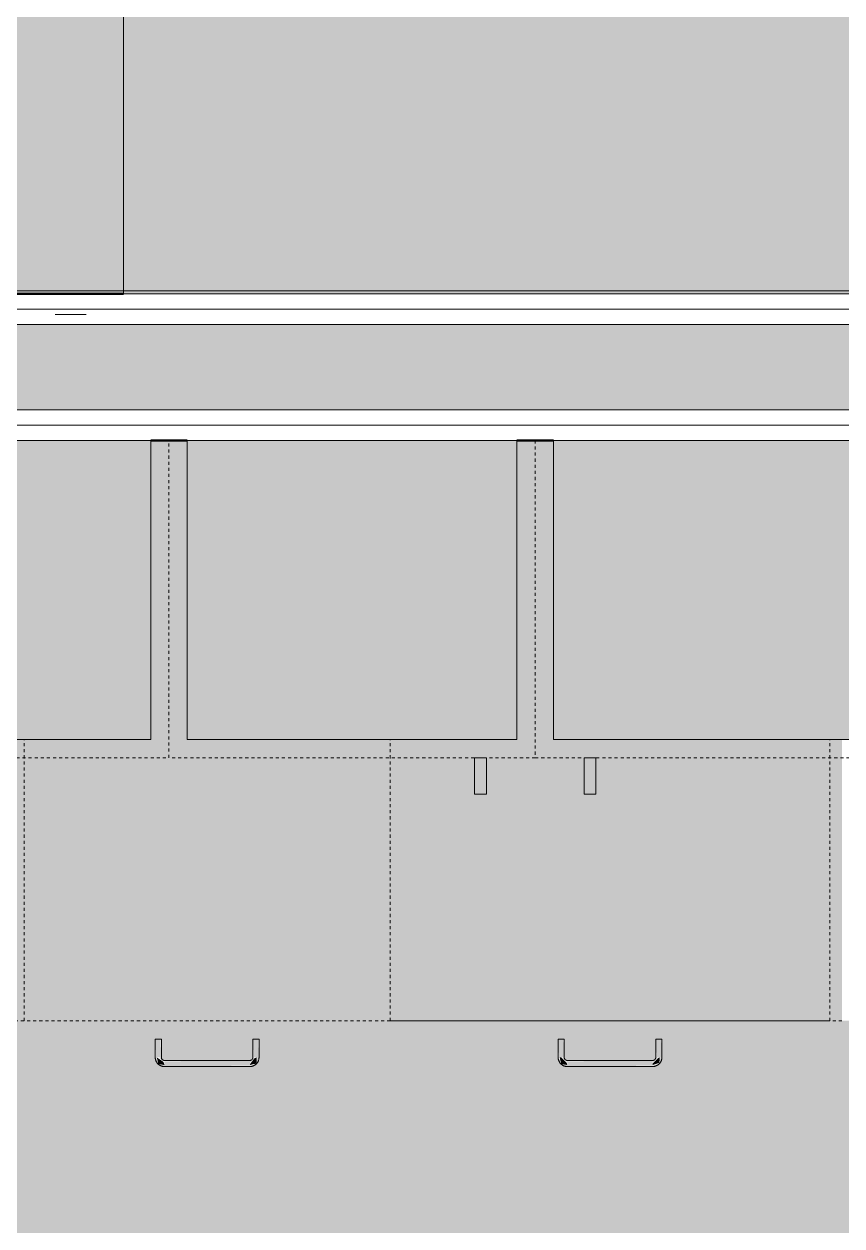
# Model space of a CAD drawing. Header units: inches. Extents: x -4218 to -1814, y 9706 to 12426.
# Drawn here: x -3787.49 to -3753.99, y 10515.01 to 10564.24 of the extents above; entities that cross this region are included whole.
import ezdxf

# ---------------------------------------------------------------- set-up
doc = ezdxf.new("R2010")
doc.units = ezdxf.units.IN
doc.header["$MEASUREMENT"] = 0
doc.linetypes.add('Dash', pattern=[0.25, 0.125, -0.125])
for name, color, linetype, lineweight in [('0-1', 7, 'Continuous', 5), ('0-2', 10, 'Continuous', 13), ('A-AREA-PATT-3', 7, 'Continuous', 9), ('A-WALL', 113, 'Continuous', 13), ('A-WALL-PATT-4', 111, 'Continuous', 9), ('I-FURN-1', 7, 'Continuous', 9), ('I-FURN-3', 55, 'Continuous', 9), ('I-WALL-3', 2, 'Continuous', 50), ('Q-CASE', 31, 'Continuous', 9), ('Q-CASE-1', 9, 'Continuous', 9), ('Q-CASE-3', 7, 'Continuous', 9), ('Q-CASE-4', 7, 'Dash', 9), ('Q-CASE-HDLN-1', 7, 'Dash', 9), ('Q-CASE-HDLN-2', 31, 'Continuous', 9)]:
    doc.layers.add(name, color=color, linetype=linetype, lineweight=lineweight)
pattern_1 = [(0, (0, 0), (30.72, 7.68), [1.267, -21.773, 1.267, -21.773, -122.88]), (0, (0, 0), (30.72, 7.68), [-46.08, 1.267, -44.813, 1.267, -21.773, -53.76]), (0, (0, 0), (30.72, 7.68), [-115.2, 1.267, -14.093, 1.267, -37.133]), (120, (11.52, 3.84), (-22.011075, 22.7643004), [1.267, -21.773, 1.267, -21.773, -122.88]), (120, (11.52, 3.84), (-22.011075, 22.7643004), [-46.08, 1.267, -44.813, 1.267, -21.773, -53.76]), (120, (11.52, 3.84), (-22.011075, 22.7643004), [-115.2, 1.267, -14.093, 1.267, -37.133]), (240, (15.36, 19.2), (-8.708925, -30.4443004), [1.267, -21.773, 1.267, -21.773, -122.88]), (240, (15.36, 19.2), (-8.708925, -30.4443004), [-46.08, 1.267, -44.813, 1.267, -21.773, -53.76]), (240, (15.36, 19.2), (-8.708925, -30.4443004), [-115.2, 1.267, -14.093, 1.267, -37.133])]

# ---------------------------------------------------------------- blocks, each defined once
blk = doc.blocks.new('Entertainment_Center_14771 - Entertainment_Center_14771-1372851-FLOOR PLAN - 3RD FLOOR')
at = {"layer": 'I-FURN-3'}
for points in [[(-19, -6), (-19, 6), (-18, 6), (-18, 10), (-36, 10), (-36, -6), (-20.578, -6)], [(-3.695, -6), (19, -6), (19, 6), (-19, 6), (-19, -6), (-12.137, -6)], [(-19, -6.125), (-19, -6), (-36, -6), (-36, -6.125), (-20.578, -6.125)], [(13.189, -6.125), (19, -6.125), (19, -6), (-19, -6), (-19, -6.125), (9, -6.125)]]:
    blk.add_hatch(color=256, dxfattribs=at).paths.add_polyline_path(points, flags=0)
at = {"layer": 'I-FURN-1'}
for p, q in [((-19, 6), (-19, -6)), ((-36, -6), (-19, -6)), ((-36, -6), (-19, -6)), ((-19, -6), (19, -6)), ((-19, -6.125), (-19, -6)), ((-19, -6), (19, -6)), ((19, -6.125), (-19, -6.125))]:
    blk.add_line(p, q, dxfattribs=at)
blk = doc.blocks.new('OD_CW_Countertop - OD_CW_Countertop-2394246-FLOOR PLAN - 3RD FLOOR')
at = {"layer": 'Q-CASE-HDLN-1'}
blk.add_line((49.238, 0), (110.408, 0), dxfattribs=at)
blk = doc.blocks.new('Drawer_Base_Cabinet_3_drawer_12205 - 18_-V105-FLOOR PLAN - 3RD FLOOR')
at = {"layer": 'Q-CASE'}
for points in [[(-1.012, 25.812), (-1.286, 25.72), (-1.295, 25.5), (-1.23, 25.528), (-1.012, 25.75), (-1.012, 25.782)], [(2.138, 25.875), (-1.012, 25.838), (-1.012, 25.625), (2.488, 25.662), (2.488, 25.875), (2.431, 25.875)], [(2.488, 25.812), (2.516, 25.717), (2.738, 25.5), (2.8, 25.5), (2.738, 25.768), (2.648, 25.784)], [(-1.325, 25.5), (-1.383, 25.5), (-1.351, 24.75), (-1.142, 24.75), (-1.174, 25.5), (-1.295, 25.5)], [(2.8, 25.5), (2.617, 25.5), (2.649, 24.75), (2.858, 24.75), (2.826, 25.5)]]:
    blk.add_hatch(color=256, dxfattribs=at).paths.add_polyline_path(points, flags=0)
at = {"layer": 'Q-CASE-HDLN-1'}
for p, q in [((9.738, 24), (-8.262, 24)), ((-8.262, 24), (-8.262, 12.475)), ((9.738, 24), (9.738, 12.475))]:
    blk.add_line(p, q, dxfattribs=at)
at = {"layer": 'Q-CASE-HDLN-2'}
for p, q in [((2.488, 25.875), (-1.012, 25.875)), ((-1.012, 25.625), (2.488, 25.625)), ((-1.387, 25.5), (-1.387, 24.75)), ((-1.387, 25.5), (-1.387, 24.75)), ((-1.387, 25.5), (-1.387, 24.75)), ((-1.137, 24.75), (-1.137, 25.5)), ((-1.137, 24.75), (-1.137, 25.5)), ((-1.137, 24.75), (-1.137, 25.5)), ((2.613, 25.5), (2.613, 24.75)), ((2.613, 25.5), (2.613, 24.75)), ((2.613, 25.5), (2.613, 24.75)), ((2.863, 24.75), (2.863, 25.5)), ((2.863, 24.75), (2.863, 25.5)), ((2.863, 24.75), (2.863, 25.5)), ((-1.387, 24.75), (-1.383, 24.75)), ((-1.383, 24.75), (-1.387, 24.75)), ((-1.387, 24.75), (-1.383, 24.75)), ((-1.383, 24.75), (-1.387, 24.75)), ((-1.387, 24.75), (-1.383, 24.75)), ((-1.137, 24.75), (-1.387, 24.75)), ((-1.142, 24.75), (-1.137, 24.75)), ((-1.137, 24.75), (-1.142, 24.75)), ((-1.142, 24.75), (-1.137, 24.75)), ((-1.137, 24.75), (-1.142, 24.75)), ((-1.142, 24.75), (-1.137, 24.75)), ((2.617, 24.75), (2.613, 24.75)), ((2.613, 24.75), (2.617, 24.75)), ((2.617, 24.75), (2.613, 24.75)), ((2.613, 24.75), (2.617, 24.75)), ((2.863, 24.75), (2.613, 24.75)), ((2.613, 24.75), (2.617, 24.75)), ((2.863, 24.75), (2.858, 24.75)), ((2.858, 24.75), (2.863, 24.75)), ((2.863, 24.75), (2.858, 24.75)), ((2.858, 24.75), (2.863, 24.75)), ((2.858, 24.75), (2.863, 24.75))]:
    blk.add_line(p, q, dxfattribs=at)
at = {"layer": 'Q-CASE-HDLN-2', "flags": 128}
for points in [[(-1.012, 25.875), (-1.027, 25.875), (-1.042, 25.874), (-1.057, 25.872), (-1.072, 25.87), (-1.087, 25.868), (-1.101, 25.864), (-1.116, 25.86), (-1.13, 25.856), (-1.144, 25.851), (-1.158, 25.845), (-1.172, 25.839), (-1.185, 25.833), (-1.199, 25.825), (-1.211, 25.818), (-1.224, 25.81), (-1.236, 25.801), (-1.248, 25.792), (-1.26, 25.782), (-1.271, 25.772), (-1.281, 25.761), (-1.292, 25.75), (-1.301, 25.739), (-1.311, 25.727), (-1.319, 25.715), (-1.328, 25.703), (-1.336, 25.69), (-1.343, 25.677), (-1.35, 25.663), (-1.356, 25.65), (-1.362, 25.636), (-1.367, 25.622), (-1.372, 25.608), (-1.376, 25.593), (-1.379, 25.578), (-1.382, 25.564), (-1.384, 25.549), (-1.386, 25.534), (-1.387, 25.519), (-1.387, 25.504), (-1.387, 25.5)], [(-1.292, 25.75), (-1.301, 25.739), (-1.311, 25.727), (-1.319, 25.715), (-1.328, 25.703), (-1.336, 25.69), (-1.343, 25.677), (-1.35, 25.663), (-1.356, 25.65), (-1.362, 25.636), (-1.367, 25.622), (-1.372, 25.608), (-1.376, 25.593), (-1.379, 25.578), (-1.382, 25.564), (-1.384, 25.549), (-1.386, 25.534), (-1.387, 25.519), (-1.387, 25.504), (-1.387, 25.5)], [(-1.292, 25.75), (-1.301, 25.739), (-1.311, 25.727), (-1.319, 25.715), (-1.328, 25.703), (-1.336, 25.69), (-1.343, 25.677), (-1.35, 25.663), (-1.356, 25.65), (-1.362, 25.636), (-1.367, 25.622), (-1.372, 25.608), (-1.376, 25.593), (-1.379, 25.578), (-1.382, 25.564), (-1.384, 25.549), (-1.386, 25.534), (-1.387, 25.519), (-1.387, 25.504), (-1.387, 25.5)], [(-1.012, 25.875), (-1.027, 25.875), (-1.042, 25.874), (-1.057, 25.872), (-1.072, 25.87), (-1.087, 25.868), (-1.101, 25.864), (-1.116, 25.86), (-1.13, 25.856), (-1.144, 25.851), (-1.158, 25.845), (-1.172, 25.839), (-1.185, 25.833), (-1.199, 25.825), (-1.211, 25.818), (-1.224, 25.81), (-1.236, 25.801), (-1.248, 25.792), (-1.26, 25.782), (-1.271, 25.772)], [(-1.012, 25.875), (-1.027, 25.875), (-1.042, 25.874), (-1.057, 25.872), (-1.072, 25.87), (-1.087, 25.868), (-1.101, 25.864), (-1.116, 25.86), (-1.13, 25.856), (-1.144, 25.851), (-1.158, 25.845), (-1.172, 25.839), (-1.185, 25.833), (-1.199, 25.825), (-1.211, 25.818), (-1.224, 25.81), (-1.236, 25.801), (-1.248, 25.792), (-1.26, 25.782), (-1.271, 25.772)], [(-1.137, 25.5), (-1.137, 25.505), (-1.137, 25.51), (-1.136, 25.515), (-1.136, 25.52), (-1.135, 25.525), (-1.134, 25.53), (-1.132, 25.535), (-1.131, 25.539), (-1.129, 25.544), (-1.127, 25.549), (-1.125, 25.553), (-1.123, 25.558), (-1.121, 25.562), (-1.118, 25.566), (-1.115, 25.571), (-1.113, 25.575), (-1.109, 25.579), (-1.106, 25.582), (-1.103, 25.586), (-1.099, 25.59), (-1.096, 25.593), (-1.092, 25.596), (-1.088, 25.599), (-1.084, 25.602), (-1.08, 25.605), (-1.076, 25.608), (-1.071, 25.61), (-1.067, 25.613), (-1.062, 25.615), (-1.058, 25.617), (-1.053, 25.618), (-1.048, 25.62), (-1.043, 25.621), (-1.038, 25.622), (-1.034, 25.623), (-1.029, 25.624), (-1.024, 25.624), (-1.019, 25.625), (-1.014, 25.625)], [(-1.137, 25.5), (-1.137, 25.505), (-1.137, 25.51), (-1.136, 25.515), (-1.136, 25.52), (-1.135, 25.525), (-1.134, 25.53), (-1.132, 25.535), (-1.131, 25.539), (-1.129, 25.544), (-1.127, 25.549), (-1.125, 25.553), (-1.123, 25.558), (-1.121, 25.562), (-1.118, 25.566), (-1.115, 25.571), (-1.113, 25.575), (-1.109, 25.579), (-1.106, 25.582), (-1.103, 25.586), (-1.099, 25.59), (-1.096, 25.593), (-1.092, 25.596), (-1.088, 25.599), (-1.084, 25.602), (-1.08, 25.605), (-1.076, 25.608), (-1.071, 25.61), (-1.067, 25.613), (-1.062, 25.615), (-1.058, 25.617), (-1.053, 25.618), (-1.048, 25.62), (-1.043, 25.621), (-1.038, 25.622), (-1.034, 25.623), (-1.029, 25.624), (-1.024, 25.624), (-1.019, 25.625), (-1.014, 25.625)], [(-1.137, 25.5), (-1.137, 25.505), (-1.137, 25.51), (-1.136, 25.515), (-1.136, 25.52), (-1.135, 25.525), (-1.134, 25.53), (-1.132, 25.535), (-1.131, 25.539), (-1.129, 25.544), (-1.127, 25.549), (-1.125, 25.553), (-1.123, 25.558), (-1.121, 25.562), (-1.118, 25.566), (-1.115, 25.571), (-1.113, 25.575), (-1.109, 25.579), (-1.106, 25.582), (-1.103, 25.586), (-1.099, 25.59), (-1.096, 25.593), (-1.092, 25.596), (-1.088, 25.599), (-1.084, 25.602), (-1.08, 25.605), (-1.076, 25.608), (-1.071, 25.61), (-1.067, 25.613), (-1.062, 25.615), (-1.058, 25.617), (-1.053, 25.618), (-1.048, 25.62), (-1.043, 25.621), (-1.038, 25.622), (-1.034, 25.623), (-1.029, 25.624), (-1.024, 25.624), (-1.019, 25.625), (-1.014, 25.625), (-1.012, 25.625)], [(2.738, 25.779), (2.727, 25.789), (2.715, 25.798), (2.703, 25.807), (2.69, 25.816), (2.678, 25.823), (2.664, 25.831), (2.651, 25.838), (2.637, 25.844), (2.624, 25.85), (2.61, 25.855), (2.595, 25.859), (2.581, 25.863), (2.566, 25.867), (2.551, 25.87), (2.537, 25.872), (2.522, 25.873), (2.507, 25.875), (2.492, 25.875), (2.488, 25.875)], [(2.738, 25.779), (2.727, 25.789), (2.715, 25.798), (2.703, 25.807), (2.69, 25.816), (2.678, 25.823), (2.664, 25.831), (2.651, 25.838), (2.637, 25.844), (2.624, 25.85), (2.61, 25.855), (2.595, 25.859), (2.581, 25.863), (2.566, 25.867), (2.551, 25.87), (2.537, 25.872), (2.522, 25.873), (2.507, 25.875), (2.492, 25.875), (2.488, 25.875)], [(2.863, 25.5), (2.862, 25.515), (2.862, 25.53), (2.86, 25.545), (2.858, 25.56), (2.855, 25.575), (2.852, 25.589), (2.848, 25.604), (2.844, 25.618), (2.839, 25.632), (2.833, 25.646), (2.827, 25.66), (2.82, 25.673), (2.813, 25.686), (2.805, 25.699), (2.797, 25.712), (2.788, 25.724), (2.779, 25.736), (2.77, 25.747), (2.76, 25.758), (2.749, 25.769), (2.738, 25.779), (2.727, 25.789), (2.715, 25.798), (2.703, 25.807), (2.69, 25.816), (2.678, 25.823), (2.664, 25.831), (2.651, 25.838), (2.637, 25.844), (2.624, 25.85), (2.61, 25.855), (2.595, 25.859), (2.581, 25.863), (2.566, 25.867), (2.551, 25.87), (2.537, 25.872), (2.522, 25.873), (2.507, 25.875), (2.492, 25.875), (2.488, 25.875)], [(2.488, 25.625), (2.493, 25.625), (2.498, 25.625), (2.503, 25.624), (2.508, 25.623), (2.513, 25.623), (2.517, 25.621), (2.522, 25.62), (2.527, 25.619), (2.532, 25.617), (2.536, 25.615), (2.541, 25.613), (2.545, 25.611), (2.55, 25.608), (2.554, 25.606), (2.558, 25.603), (2.562, 25.6), (2.566, 25.597), (2.57, 25.594), (2.574, 25.591), (2.577, 25.587), (2.581, 25.583), (2.584, 25.58), (2.587, 25.576), (2.59, 25.572), (2.593, 25.568), (2.596, 25.563), (2.598, 25.559), (2.6, 25.554), (2.602, 25.55), (2.604, 25.545), (2.606, 25.541), (2.607, 25.536), (2.609, 25.531), (2.61, 25.526), (2.611, 25.521), (2.612, 25.516), (2.612, 25.511), (2.613, 25.506), (2.613, 25.501), (2.613, 25.5)], [(2.488, 25.625), (2.493, 25.625), (2.498, 25.625), (2.503, 25.624), (2.508, 25.623), (2.513, 25.623), (2.517, 25.621), (2.522, 25.62), (2.527, 25.619), (2.532, 25.617), (2.536, 25.615), (2.541, 25.613), (2.545, 25.611), (2.55, 25.608), (2.554, 25.606), (2.558, 25.603), (2.562, 25.6), (2.566, 25.597), (2.57, 25.594), (2.574, 25.591), (2.577, 25.587), (2.581, 25.583), (2.584, 25.58), (2.587, 25.576), (2.59, 25.572), (2.593, 25.568), (2.596, 25.563), (2.598, 25.559), (2.6, 25.554), (2.602, 25.55), (2.604, 25.545), (2.606, 25.541), (2.607, 25.536), (2.609, 25.531), (2.61, 25.526), (2.611, 25.521), (2.612, 25.516), (2.612, 25.511), (2.613, 25.506), (2.613, 25.501), (2.613, 25.5)], [(2.488, 25.625), (2.493, 25.625), (2.498, 25.625), (2.503, 25.624), (2.508, 25.623), (2.513, 25.623), (2.517, 25.621), (2.522, 25.62), (2.527, 25.619), (2.532, 25.617), (2.536, 25.615), (2.541, 25.613), (2.545, 25.611), (2.55, 25.608), (2.554, 25.606), (2.558, 25.603), (2.562, 25.6), (2.566, 25.597), (2.57, 25.594), (2.574, 25.591), (2.577, 25.587), (2.581, 25.583), (2.584, 25.58), (2.587, 25.576), (2.59, 25.572), (2.593, 25.568), (2.596, 25.563), (2.598, 25.559), (2.6, 25.554), (2.602, 25.55), (2.604, 25.545), (2.606, 25.541), (2.607, 25.536), (2.609, 25.531), (2.61, 25.526), (2.611, 25.521), (2.612, 25.516), (2.612, 25.511), (2.613, 25.506), (2.613, 25.501), (2.613, 25.5)], [(2.863, 25.5), (2.862, 25.515), (2.862, 25.53), (2.86, 25.545), (2.858, 25.56), (2.855, 25.575), (2.852, 25.589), (2.848, 25.604), (2.844, 25.618), (2.839, 25.632), (2.833, 25.646), (2.827, 25.66), (2.82, 25.673), (2.813, 25.686), (2.805, 25.699), (2.797, 25.712), (2.788, 25.724), (2.779, 25.736), (2.77, 25.747), (2.76, 25.758)], [(2.863, 25.5), (2.862, 25.515), (2.862, 25.53), (2.86, 25.545), (2.858, 25.56), (2.855, 25.575), (2.852, 25.589), (2.848, 25.604), (2.844, 25.618), (2.839, 25.632), (2.833, 25.646), (2.827, 25.66), (2.82, 25.673), (2.813, 25.686), (2.805, 25.699), (2.797, 25.712), (2.788, 25.724), (2.779, 25.736), (2.77, 25.747), (2.76, 25.758)]]:
    blk.add_lwpolyline(points, dxfattribs=at)
blk = doc.blocks.new('300 Series Wall Hung Cabinet_301 - 15_-2215564-FLOOR PLAN - 3RD FLOOR')
at = {"layer": 'Q-CASE-1'}
for points in [[(-5.5, 13.188), (-5.012, 13.188), (-5.012, 14.687), (-5.5, 14.687)], [(-6.75, 0.187), (6.75, 0.187), (6.75, 12.438), (-6.75, 12.438), (-6.75, 2.187)]]:
    blk.add_hatch(color=256, dxfattribs=at).paths.add_polyline_path(points, flags=0)
at = {"layer": 'Q-CASE-3'}
for p, q in [((-5.012, 14.687), (-5.5, 14.687)), ((-5.5, 14.687), (-5.5, 13.188)), ((-5.012, 13.188), (-5.012, 14.687)), ((-5.012, 13.188), (-5.5, 13.188)), ((6.75, 12.438), (-6.75, 12.438)), ((-6.75, 12.438), (-6.75, 0.187)), ((6.75, 0.187), (6.75, 12.438)), ((-6.75, 0.187), (6.75, 0.187))]:
    blk.add_line(p, q, dxfattribs=at)
at = {"layer": 'Q-CASE-4'}
for p, q in [((-7.5, 0.187), (-7.5, 13.188)), ((-7.5, 13.188), (7.5, 13.188)), ((7.5, 13.188), (7.5, 0.187)), ((7.5, 0.187), (-7.5, 0.187))]:
    blk.add_line(p, q, dxfattribs=at)
blk = doc.blocks.new('300 Series Wall Hung Cabinet_301 - 15_-2216209-FLOOR PLAN - 3RD FLOOR')
at = {"layer": 'Q-CASE-1'}
for points in [[(6.75, -11.438), (6.75, -0.188), (-6.75, -0.188), (-6.75, -12.438), (6.75, -12.438)], [(-5.012, -13.188), (-5.5, -13.188), (-5.5, -14.687), (-5.012, -14.687)]]:
    blk.add_hatch(color=256, dxfattribs=at).paths.add_polyline_path(points, flags=0)
at = {"layer": 'Q-CASE-3'}
for p, q in [((6.75, -0.188), (-6.75, -0.188)), ((-6.75, -0.188), (-6.75, -12.438)), ((6.75, -12.438), (6.75, -0.188)), ((-6.75, -12.438), (6.75, -12.438)), ((-5.5, -13.188), (-5.012, -13.188)), ((-5.5, -13.188), (-5.5, -14.687)), ((-5.012, -14.687), (-5.012, -13.188)), ((-5.5, -14.687), (-5.012, -14.687))]:
    blk.add_line(p, q, dxfattribs=at)
at = {"layer": 'Q-CASE-4'}
for p, q in [((7.5, -0.188), (-7.5, -0.188)), ((-7.5, -0.188), (-7.5, -13.188)), ((7.5, -13.188), (7.5, -0.188)), ((-7.5, -13.188), (7.5, -13.188))]:
    blk.add_line(p, q, dxfattribs=at)
blk = doc.blocks.new('Drawer_Base_Cabinet_3_drawer_12205 - 15_-V108-FLOOR PLAN - 3RD FLOOR')
at = {"layer": 'Q-CASE'}
for points in [[(-1.295, -25.5), (-1.142, -25.5), (-1.174, -24.75), (-1.383, -24.75), (-1.351, -25.5), (-1.325, -25.5)], [(2.738, -25.5), (2.858, -25.5), (2.826, -24.75), (2.617, -24.75), (2.649, -25.5), (2.705, -25.5)], [(-1.012, -25.812), (-1.047, -25.687), (-1.325, -25.5), (-1.262, -25.768), (-1.181, -25.782)], [(2.488, -25.812), (2.756, -25.75), (2.77, -25.5), (2.675, -25.535), (2.488, -25.782)], [(-1.012, -25.875), (2.488, -25.838), (2.488, -25.625), (-1.012, -25.662), (-1.012, -25.871)]]:
    blk.add_hatch(color=256, dxfattribs=at).paths.add_polyline_path(points, flags=0)
at = {"layer": 'Q-CASE-HDLN-1'}
for p, q in [((-6.762, -24), (-6.762, -12.475)), ((8.238, -24), (8.238, -12.475)), ((8.238, -24), (-6.762, -24))]:
    blk.add_line(p, q, dxfattribs=at)
at = {"layer": 'Q-CASE-HDLN-2'}
for p, q in [((-1.387, -24.75), (-1.387, -25.5)), ((-1.387, -24.75), (-1.383, -24.75)), ((-1.383, -24.75), (-1.387, -24.75)), ((-1.387, -24.75), (-1.387, -25.5)), ((-1.387, -24.75), (-1.383, -24.75)), ((-1.383, -24.75), (-1.387, -24.75)), ((-1.387, -24.75), (-1.387, -25.5)), ((-1.387, -24.75), (-1.137, -24.75)), ((-1.383, -24.75), (-1.387, -24.75)), ((-1.142, -24.75), (-1.137, -24.75)), ((-1.137, -24.75), (-1.142, -24.75)), ((-1.142, -24.75), (-1.137, -24.75)), ((-1.137, -24.75), (-1.142, -24.75)), ((-1.137, -24.75), (-1.142, -24.75)), ((-1.137, -25.5), (-1.137, -24.75)), ((-1.137, -25.5), (-1.137, -24.75)), ((-1.137, -25.5), (-1.137, -24.75)), ((2.613, -24.75), (2.613, -25.5)), ((2.617, -24.75), (2.613, -24.75)), ((2.613, -24.75), (2.617, -24.75)), ((2.613, -24.75), (2.613, -25.5)), ((2.617, -24.75), (2.613, -24.75)), ((2.613, -24.75), (2.617, -24.75)), ((2.613, -24.75), (2.613, -25.5)), ((2.617, -24.75), (2.613, -24.75)), ((2.613, -24.75), (2.863, -24.75)), ((2.863, -24.75), (2.858, -24.75)), ((2.858, -24.75), (2.863, -24.75)), ((2.863, -24.75), (2.858, -24.75)), ((2.858, -24.75), (2.863, -24.75)), ((2.863, -24.75), (2.858, -24.75)), ((2.863, -25.5), (2.863, -24.75)), ((2.863, -25.5), (2.863, -24.75)), ((2.863, -25.5), (2.863, -24.75)), ((2.488, -25.625), (-1.012, -25.625)), ((-1.012, -25.875), (2.488, -25.875))]:
    blk.add_line(p, q, dxfattribs=at)
at = {"layer": 'Q-CASE-HDLN-2', "flags": 128}
for points in [[(-1.387, -25.5), (-1.387, -25.515), (-1.386, -25.53), (-1.385, -25.545), (-1.383, -25.56), (-1.38, -25.575), (-1.377, -25.589), (-1.373, -25.604), (-1.368, -25.618), (-1.363, -25.632), (-1.358, -25.646), (-1.352, -25.66), (-1.345, -25.673), (-1.338, -25.686), (-1.33, -25.699), (-1.322, -25.712), (-1.313, -25.724), (-1.304, -25.736), (-1.294, -25.747), (-1.284, -25.758)], [(-1.387, -25.5), (-1.387, -25.515), (-1.386, -25.53), (-1.385, -25.545), (-1.383, -25.56), (-1.38, -25.575), (-1.377, -25.589), (-1.373, -25.604), (-1.368, -25.618), (-1.363, -25.632), (-1.358, -25.646), (-1.352, -25.66), (-1.345, -25.673), (-1.338, -25.686), (-1.33, -25.699), (-1.322, -25.712), (-1.313, -25.724), (-1.304, -25.736), (-1.294, -25.747), (-1.284, -25.758)], [(-1.387, -25.5), (-1.387, -25.515), (-1.386, -25.53), (-1.385, -25.545), (-1.383, -25.56), (-1.38, -25.575), (-1.377, -25.589), (-1.373, -25.604), (-1.368, -25.618), (-1.363, -25.632), (-1.358, -25.646), (-1.352, -25.66), (-1.345, -25.673), (-1.338, -25.686), (-1.33, -25.699), (-1.322, -25.712), (-1.313, -25.724), (-1.304, -25.736), (-1.294, -25.747), (-1.284, -25.758), (-1.274, -25.769), (-1.263, -25.779), (-1.251, -25.789), (-1.239, -25.798), (-1.227, -25.807), (-1.215, -25.816), (-1.202, -25.823), (-1.189, -25.831), (-1.176, -25.838), (-1.162, -25.844), (-1.148, -25.85), (-1.134, -25.855), (-1.12, -25.859), (-1.105, -25.863), (-1.091, -25.867), (-1.076, -25.87), (-1.061, -25.872), (-1.046, -25.873), (-1.031, -25.875), (-1.016, -25.875), (-1.012, -25.875)], [(-1.012, -25.625), (-1.017, -25.625), (-1.022, -25.625), (-1.027, -25.624), (-1.032, -25.623), (-1.037, -25.623), (-1.042, -25.621), (-1.047, -25.62), (-1.052, -25.619), (-1.056, -25.617), (-1.061, -25.615), (-1.066, -25.613), (-1.07, -25.611), (-1.074, -25.608), (-1.079, -25.606), (-1.083, -25.603), (-1.087, -25.6), (-1.091, -25.597), (-1.095, -25.594), (-1.098, -25.591), (-1.102, -25.587), (-1.105, -25.583), (-1.109, -25.58), (-1.112, -25.576), (-1.115, -25.572), (-1.117, -25.568), (-1.12, -25.563), (-1.123, -25.559), (-1.125, -25.554), (-1.127, -25.55), (-1.129, -25.545), (-1.131, -25.541), (-1.132, -25.536), (-1.133, -25.531), (-1.135, -25.526), (-1.135, -25.521), (-1.136, -25.516), (-1.137, -25.511), (-1.137, -25.506), (-1.137, -25.501), (-1.137, -25.5)], [(-1.012, -25.625), (-1.017, -25.625), (-1.022, -25.625), (-1.027, -25.624), (-1.032, -25.623), (-1.037, -25.623), (-1.042, -25.621), (-1.047, -25.62), (-1.052, -25.619), (-1.056, -25.617), (-1.061, -25.615), (-1.066, -25.613), (-1.07, -25.611), (-1.074, -25.608), (-1.079, -25.606), (-1.083, -25.603), (-1.087, -25.6), (-1.091, -25.597), (-1.095, -25.594), (-1.098, -25.591), (-1.102, -25.587), (-1.105, -25.583), (-1.109, -25.58), (-1.112, -25.576), (-1.115, -25.572), (-1.117, -25.568), (-1.12, -25.563), (-1.123, -25.559), (-1.125, -25.554), (-1.127, -25.55), (-1.129, -25.545), (-1.131, -25.541), (-1.132, -25.536), (-1.133, -25.531), (-1.135, -25.526), (-1.135, -25.521), (-1.136, -25.516), (-1.137, -25.511), (-1.137, -25.506), (-1.137, -25.501), (-1.137, -25.5)], [(-1.012, -25.625), (-1.017, -25.625), (-1.022, -25.625), (-1.027, -25.624), (-1.032, -25.623), (-1.037, -25.623), (-1.042, -25.621), (-1.047, -25.62), (-1.052, -25.619), (-1.056, -25.617), (-1.061, -25.615), (-1.066, -25.613), (-1.07, -25.611), (-1.074, -25.608), (-1.079, -25.606), (-1.083, -25.603), (-1.087, -25.6), (-1.091, -25.597), (-1.095, -25.594), (-1.098, -25.591), (-1.102, -25.587), (-1.105, -25.583), (-1.109, -25.58), (-1.112, -25.576), (-1.115, -25.572), (-1.117, -25.568), (-1.12, -25.563), (-1.123, -25.559), (-1.125, -25.554), (-1.127, -25.55), (-1.129, -25.545), (-1.131, -25.541), (-1.132, -25.536), (-1.133, -25.531), (-1.135, -25.526), (-1.135, -25.521), (-1.136, -25.516), (-1.137, -25.511), (-1.137, -25.506), (-1.137, -25.501), (-1.137, -25.5)], [(2.488, -25.875), (2.503, -25.875), (2.518, -25.874), (2.533, -25.872), (2.547, -25.87), (2.562, -25.868), (2.577, -25.864), (2.591, -25.86), (2.606, -25.856), (2.62, -25.851), (2.634, -25.845), (2.647, -25.839), (2.661, -25.833), (2.674, -25.825), (2.687, -25.818), (2.699, -25.81), (2.712, -25.801), (2.724, -25.792), (2.735, -25.782), (2.746, -25.772), (2.757, -25.761), (2.767, -25.75), (2.777, -25.739), (2.786, -25.727), (2.795, -25.715), (2.803, -25.703), (2.811, -25.69), (2.818, -25.677), (2.825, -25.663), (2.832, -25.65), (2.837, -25.636), (2.842, -25.622), (2.847, -25.608), (2.851, -25.593), (2.854, -25.578), (2.857, -25.564), (2.86, -25.549), (2.861, -25.534), (2.862, -25.519), (2.863, -25.504), (2.863, -25.5)], [(2.613, -25.5), (2.613, -25.505), (2.612, -25.51), (2.612, -25.515), (2.611, -25.52), (2.61, -25.525), (2.609, -25.53), (2.608, -25.535), (2.606, -25.539), (2.605, -25.544), (2.603, -25.549), (2.601, -25.553), (2.599, -25.558), (2.596, -25.562), (2.594, -25.566), (2.591, -25.571), (2.588, -25.575), (2.585, -25.579), (2.582, -25.582), (2.578, -25.586), (2.575, -25.59), (2.571, -25.593), (2.567, -25.596), (2.563, -25.599), (2.559, -25.602), (2.555, -25.605), (2.551, -25.608), (2.547, -25.61), (2.542, -25.613), (2.538, -25.615), (2.533, -25.617), (2.528, -25.618), (2.524, -25.62), (2.519, -25.621), (2.514, -25.622), (2.509, -25.623), (2.504, -25.624), (2.499, -25.624), (2.494, -25.625), (2.489, -25.625), (2.488, -25.625)], [(2.613, -25.5), (2.613, -25.505), (2.612, -25.51), (2.612, -25.515), (2.611, -25.52), (2.61, -25.525), (2.609, -25.53), (2.608, -25.535), (2.606, -25.539), (2.605, -25.544), (2.603, -25.549), (2.601, -25.553), (2.599, -25.558), (2.596, -25.562), (2.594, -25.566), (2.591, -25.571), (2.588, -25.575), (2.585, -25.579), (2.582, -25.582), (2.578, -25.586), (2.575, -25.59), (2.571, -25.593), (2.567, -25.596), (2.563, -25.599), (2.559, -25.602), (2.555, -25.605), (2.551, -25.608), (2.547, -25.61), (2.542, -25.613), (2.538, -25.615), (2.533, -25.617), (2.528, -25.618), (2.524, -25.62), (2.519, -25.621), (2.514, -25.622), (2.509, -25.623), (2.504, -25.624), (2.499, -25.624), (2.494, -25.625), (2.489, -25.625)], [(2.613, -25.5), (2.613, -25.505), (2.612, -25.51), (2.612, -25.515), (2.611, -25.52), (2.61, -25.525), (2.609, -25.53), (2.608, -25.535), (2.606, -25.539), (2.605, -25.544), (2.603, -25.549), (2.601, -25.553), (2.599, -25.558), (2.596, -25.562), (2.594, -25.566), (2.591, -25.571), (2.588, -25.575), (2.585, -25.579), (2.582, -25.582), (2.578, -25.586), (2.575, -25.59), (2.571, -25.593), (2.567, -25.596), (2.563, -25.599), (2.559, -25.602), (2.555, -25.605), (2.551, -25.608), (2.547, -25.61), (2.542, -25.613), (2.538, -25.615), (2.533, -25.617), (2.528, -25.618), (2.524, -25.62), (2.519, -25.621), (2.514, -25.622), (2.509, -25.623), (2.504, -25.624), (2.499, -25.624), (2.494, -25.625), (2.489, -25.625)], [(2.767, -25.75), (2.777, -25.739), (2.786, -25.727), (2.795, -25.715), (2.803, -25.703), (2.811, -25.69), (2.818, -25.677), (2.825, -25.663), (2.832, -25.65), (2.837, -25.636), (2.842, -25.622), (2.847, -25.608), (2.851, -25.593), (2.854, -25.578), (2.857, -25.564), (2.86, -25.549), (2.861, -25.534), (2.862, -25.519), (2.863, -25.504), (2.863, -25.5)], [(2.767, -25.75), (2.777, -25.739), (2.786, -25.727), (2.795, -25.715), (2.803, -25.703), (2.811, -25.69), (2.818, -25.677), (2.825, -25.663), (2.832, -25.65), (2.837, -25.636), (2.842, -25.622), (2.847, -25.608), (2.851, -25.593), (2.854, -25.578), (2.857, -25.564), (2.86, -25.549), (2.861, -25.534), (2.862, -25.519), (2.863, -25.504), (2.863, -25.5)], [(-1.263, -25.779), (-1.251, -25.789), (-1.239, -25.798), (-1.227, -25.807), (-1.215, -25.816), (-1.202, -25.823), (-1.189, -25.831), (-1.176, -25.838), (-1.162, -25.844), (-1.148, -25.85), (-1.134, -25.855), (-1.12, -25.859), (-1.105, -25.863), (-1.091, -25.867), (-1.076, -25.87), (-1.061, -25.872), (-1.046, -25.873), (-1.031, -25.875), (-1.016, -25.875), (-1.012, -25.875)], [(-1.263, -25.779), (-1.251, -25.789), (-1.239, -25.798), (-1.227, -25.807), (-1.215, -25.816), (-1.202, -25.823), (-1.189, -25.831), (-1.176, -25.838), (-1.162, -25.844), (-1.148, -25.85), (-1.134, -25.855), (-1.12, -25.859), (-1.105, -25.863), (-1.091, -25.867), (-1.076, -25.87), (-1.061, -25.872), (-1.046, -25.873), (-1.031, -25.875), (-1.016, -25.875), (-1.012, -25.875)], [(2.488, -25.875), (2.503, -25.875), (2.518, -25.874), (2.533, -25.872), (2.547, -25.87), (2.562, -25.868), (2.577, -25.864), (2.591, -25.86), (2.606, -25.856), (2.62, -25.851), (2.634, -25.845), (2.647, -25.839), (2.661, -25.833), (2.674, -25.825), (2.687, -25.818), (2.699, -25.81), (2.712, -25.801), (2.724, -25.792), (2.735, -25.782), (2.746, -25.772)], [(2.488, -25.875), (2.503, -25.875), (2.518, -25.874), (2.533, -25.872), (2.547, -25.87), (2.562, -25.868), (2.577, -25.864), (2.591, -25.86), (2.606, -25.856), (2.62, -25.851), (2.634, -25.845), (2.647, -25.839), (2.661, -25.833), (2.674, -25.825), (2.687, -25.818), (2.699, -25.81), (2.712, -25.801), (2.724, -25.792), (2.735, -25.782), (2.746, -25.772)]]:
    blk.add_lwpolyline(points, dxfattribs=at)
blk = doc.blocks.new('CTR - 1st Phase - Unit Layouts_rvt-1-FLOOR PLAN - 3RD FLOOR')
at = {"layer": '0-2'}
for name, p in [('Entertainment_Center_14771 - Entertainment_Center_14771-1372851-FLOOR PLAN - 3RD FLOOR', (-3764.412, 10559.314)), ('300 Series Wall Hung Cabinet_301 - 15_-2216209-FLOOR PLAN - 3RD FLOOR', (-3789.054, 10547.377)), ('300 Series Wall Hung Cabinet_301 - 15_-2216209-FLOOR PLAN - 3RD FLOOR', (-3759.054, 10547.377)), ('Drawer_Base_Cabinet_3_drawer_12205 - 15_-V108-FLOOR PLAN - 3RD FLOOR', (-3780.729, 10547.414))]:
    blk.add_blockref(name, p, dxfattribs=at)
at = {"layer": '0-2', "rotation": 180}
for name, p in [('300 Series Wall Hung Cabinet_301 - 15_-2215564-FLOOR PLAN - 3RD FLOOR', (-3774.054, 10547.377)), ('Drawer_Base_Cabinet_3_drawer_12205 - 18_-V105-FLOOR PLAN - 3RD FLOOR', (-3762.753, 10547.414)), ('OD_CW_Countertop - OD_CW_Countertop-2394246-FLOOR PLAN - 3RD FLOOR', (-3704.753, 10523.414))]:
    blk.add_blockref(name, p, dxfattribs=at)

msp = doc.modelspace()

# ---------------------------------------------------------------- hatches: boundary and pattern name
at = {"layer": 'A-AREA-PATT-3'}
h = msp.add_hatch(color=256, dxfattribs=at)
h.paths.add_polyline_path([(-3505.92374, 10356.0894), (-3541.92374, 10356.0894), (-3541.92374, 10357.8394), (-3505.92374, 10357.8394), (-3505.92374, 10356.72857)], flags=0)
h.paths.add_polyline_path([(-3851.84874, 10352.5894), (-3824.34725, 10352.5894), (-3824.34725, 10358.56195), (-3819.59725, 10358.56195), (-3819.59725, 10352.5894), (-3813.10752, 10352.5894), (-3813.10752, 10367.7144), (-3795.10752, 10367.7144), (-3795.10752, 10363.7144), (-3759.10752, 10363.7144), (-3759.10752, 10367.7144), (-3741.10752, 10367.7144), (-3741.10752, 10352.5894), (-3505.92374, 10352.5894), (-3505.92374, 10356.0894), (-3503.98624, 10356.0894), (-3503.98624, 10356.7144), (-3501.92374, 10356.7144), (-3501.92374, 10391.4644), (-3503.98624, 10391.4644), (-3503.98624, 10392.0894), (-3505.92374, 10392.0894), (-3505.93842, 10414.0394), (-3554.09874, 10414.0394), (-3554.09874, 10418.7894), (-3551.98463, 10418.7894), (-3551.98463, 10423.37044), (-3547.23463, 10423.37044), (-3547.23463, 10418.7894), (-3487.92374, 10418.7894), (-3487.92374, 10436.7661), (-3488.09874, 10436.63181), (-3488.70169, 10436.38206), (-3489.34874, 10436.29688), (-3500.8507, 10436.29688), (-3501.71021, 10436.41003), (-3502.51114, 10436.74179), (-3503.19891, 10437.26954), (-3503.72666, 10437.95731), (-3504.0635, 10438.79688), (-3504.17157, 10439.61775), (-3504.17157, 10452.48192), (-3504.01332, 10453.48192), (-3503.70266, 10454.23192), (-3503.14645, 10454.95679), (-3502.42157, 10455.513), (-3501.57744, 10455.86266), (-3500.67157, 10455.98192), (-3489.34874, 10455.98192), (-3488.70169, 10455.89673), (-3488.09874, 10455.64698), (-3487.92374, 10455.5127), (-3487.92374, 10479.74208), (-3491.69996, 10479.74208), (-3492.66438, 10479.86905), (-3493.56307, 10480.2413), (-3494.33479, 10480.83347), (-3494.92696, 10481.60519), (-3495.29921, 10482.50389), (-3495.42618, 10483.4683), (-3495.42618, 10484.85664), (-3498.44996, 10484.50892), (-3499.44996, 10483.31717), (-3500.44996, 10482.75041), (-3501.44996, 10482.48246), (-3502.45376, 10482.30546), (-3503.44996, 10482.2183), (-3505.44235, 10482.39262), (-3507.44996, 10482.93055), (-3509.44996, 10483.65849), (-3511.44996, 10484.59111), (-3513.44996, 10485.97854), (-3514.44996, 10486.97854), (-3514.94996, 10487.84457), (-3515.44996, 10489.2183), (-3515.44996, 10490.2183), (-3514.85238, 10491.76105), (-3514.44996, 10492.45807), (-3513.44996, 10493.45807), (-3511.44996, 10494.8455), (-3509.44996, 10495.77811), (-3507.44996, 10496.50606), (-3505.44235, 10497.04399), (-3503.44996, 10497.2183), (-3501.95948, 10497.04399), (-3501.44996, 10496.95415), (-3500.44996, 10496.6862), (-3499.44996, 10496.11944), (-3498.44996, 10494.92768), (-3495.42618, 10494.57997), (-3495.42618, 10495.9683), (-3495.29921, 10496.93272), (-3494.92696, 10497.83141), (-3494.33479, 10498.60314), (-3493.56307, 10499.19531), (-3492.66438, 10499.56756), (-3491.69996, 10499.69453), (-3487.92374, 10499.69453), (-3487.92374, 10507.99147), (-3509.48463, 10507.99147), (-3509.48463, 10507.74147), (-3510.7186, 10507.74147), (-3510.7186, 10507.5644), (-3512.2186, 10507.5644), (-3512.2186, 10507.74147), (-3527.48463, 10507.74147), (-3527.48463, 10507.99147), (-3530.48463, 10508.01277), (-3530.48463, 10509.24147), (-3527.48463, 10509.24147), (-3527.48463, 10509.49147), (-3509.48463, 10509.49147), (-3509.48463, 10509.24147), (-3487.92374, 10509.24147), (-3487.92374, 10511.1894), (-3488.48463, 10511.1894), (-3488.47691, 10515.9394), (-3487.92374, 10515.9394), (-3487.92374, 10547.1894), (-3506.48463, 10547.1894), (-3506.48463, 10511.1894), (-3511.23463, 10511.1894), (-3511.23463, 10547.1894), (-3547.23463, 10547.1894), (-3547.23463, 10459.37044), (-3551.98463, 10459.37044), (-3551.98463, 10547.1894), (-3571.80924, 10547.1894), (-3571.80924, 10529.4144), (-3589.80924, 10529.4144), (-3589.80924, 10547.1894), (-3592.74108, 10547.1894), (-3592.74108, 10468.4144), (-3652.74108, 10468.4144), (-3652.74108, 10547.1894), (-3655.74108, 10547.1894), (-3655.74108, 10529.4144), (-3673.74108, 10529.4144), (-3673.74108, 10547.1894), (-3676.74108, 10547.1894), (-3676.72822, 10429.9644), (-3674.24108, 10429.9644), (-3674.24108, 10429.2144), (-3673.99108, 10429.2144), (-3673.99108, 10427.8394), (-3638.99108, 10427.8394), (-3638.99108, 10429.2144), (-3601.74108, 10429.2144), (-3601.74108, 10429.9644), (-3599.24108, 10429.9644), (-3599.24108, 10429.2144), (-3593.94415, 10429.2144), (-3593.94415, 10418.7894), (-3590.09874, 10418.7894), (-3590.09874, 10414.0394), (-3593.94415, 10414.0394), (-3593.94415, 10393.5894), (-3705.49108, 10393.5894), (-3705.49108, 10398.3394), (-3713.49108, 10398.3394), (-3713.49108, 10434.0894), (-3683.49108, 10434.0894), (-3683.49108, 10398.3394), (-3681.49108, 10398.3394), (-3681.49108, 10434.0894), (-3681.55358, 10434.0894), (-3681.55358, 10435.4394), (-3693.80358, 10435.4394), (-3693.80358, 10447.25478), (-3705.79422, 10447.25478), (-3705.99108, 10447.45163), (-3705.99108, 10448.34772), (-3706.24108, 10448.34772), (-3706.24108, 10452.07882), (-3706.49108, 10452.11236), (-3706.49108, 10454.04732), (-3706.24108, 10454.04732), (-3706.24108, 10463.40481), (-3706.49108, 10463.40481), (-3706.49108, 10463.99537), (-3706.24108, 10463.99537), (-3706.24108, 10464.58592), (-3706.49108, 10464.58592), (-3706.49108, 10465.17647), (-3706.24108, 10465.17647), (-3706.24108, 10465.76702), (-3706.49108, 10465.76702), (-3706.49108, 10466.35757), (-3706.24108, 10466.35757), (-3706.24108, 10466.94812), (-3706.49108, 10466.94812), (-3706.49108, 10467.53867), (-3706.24108, 10467.53867), (-3706.24108, 10470.16185), (-3705.99108, 10470.18293), (-3705.96902, 10471.11118), (-3705.93342, 10471.19712), (-3705.79422, 10471.25478), (-3681.55358, 10471.25478), (-3681.55358, 10473.4144), (-3705.49108, 10473.4144), (-3705.49108, 10474.1644), (-3705.99108, 10474.1644), (-3705.99108, 10488.0394), (-3706.49108, 10488.0394), (-3706.49108, 10488.5394), (-3705.99108, 10488.5394), (-3705.99108, 10489.5394), (-3705.49108, 10489.5394), (-3705.49108, 10490.2894), (-3705.99108, 10490.2894), (-3705.99108, 10491.2894), (-3706.49108, 10491.2894), (-3706.49108, 10491.7894), (-3705.99108, 10491.7894), (-3705.99108, 10505.6644), (-3705.49108, 10505.6644), (-3705.49108, 10506.4144), (-3681.55358, 10506.4144), (-3681.55358, 10507.9394), (-3693.80358, 10507.9394), (-3693.80358, 10509.6644), (-3694.55358, 10509.6644), (-3694.55358, 10509.1894), (-3696.05283, 10509.1894), (-3696.05283, 10509.6644), (-3705.49108, 10509.6644), (-3705.49108, 10509.1644), (-3706.03415, 10509.1644), (-3706.08339, 10509.38078), (-3706.15645, 10509.54662), (-3706.19406, 10509.82891), (-3706.24108, 10509.9144), (-3706.24108, 10513.29366), (-3706.99108, 10513.32601), (-3706.99108, 10513.3519), (-3707.25895, 10513.4144), (-3707.32946, 10513.6644), (-3707.36608, 10513.6644), (-3707.32946, 10517.1644), (-3707.30358, 10517.1644), (-3707.21108, 10517.43762), (-3706.99108, 10517.50278), (-3706.99108, 10517.53514), (-3706.24108, 10517.53514), (-3706.24108, 10521.0394), (-3706.16724, 10521.21867), (-3706.12977, 10521.49443), (-3706.04662, 10521.67844), (-3706.03415, 10521.7894), (-3705.49108, 10521.7894), (-3705.49108, 10521.1644), (-3693.80358, 10521.1644), (-3693.80358, 10521.4394), (-3681.55358, 10521.4394), (-3681.55358, 10522.1894), (-3694.55358, 10522.1894), (-3696.50629, 10524.14211), (-3697.56642, 10523.08198), (-3697.91181, 10523.42736), (-3696.85167, 10524.48749), (-3706.55358, 10534.1894), (-3706.55358, 10547.1894), (-3707.30358, 10547.1894), (-3707.30358, 10534.9394), (-3720.80358, 10534.9394), (-3720.80358, 10547.1894), (-3721.55358, 10547.1894), (-3721.55358, 10532.70121), (-3723.99108, 10532.70121), (-3723.99108, 10532.5831), (-3721.55358, 10532.5831), (-3721.55358, 10531.59006), (-3723.99108, 10531.59006), (-3723.99108, 10523.4144), (-3753.99108, 10523.4144), (-3753.99108, 10534.9394), (-3765.80358, 10534.9394), (-3765.80358, 10547.1894), (-3767.30358, 10547.1894), (-3767.30358, 10534.9394), (-3780.80358, 10534.9394), (-3780.80358, 10547.1894), (-3782.30358, 10547.1894), (-3782.30358, 10534.9394), (-3795.80358, 10534.9394), (-3795.80358, 10547.1894), (-3797.30358, 10547.1894), (-3797.30358, 10534.9394), (-3810.80358, 10534.9394), (-3810.80358, 10547.1894), (-3815.16124, 10547.1894), (-3815.16124, 10515.5644), (-3820.53624, 10515.5644), (-3820.53624, 10520.3144), (-3819.91124, 10520.3144), (-3819.91124, 10547.1894), (-3851.84874, 10547.1894), (-3851.84874, 10520.3144), (-3850.53624, 10520.3144), (-3850.53624, 10515.5644), (-3851.84874, 10515.5644), (-3851.84874, 10396.5894), (-3819.59725, 10396.5894), (-3819.59725, 10413.7144), (-3759.59725, 10413.7144), (-3759.59725, 10383.7144), (-3819.59725, 10383.7144), (-3819.59725, 10388.56195), (-3824.34725, 10388.56195), (-3824.34725, 10391.8394), (-3851.84874, 10391.8394), (-3851.84874, 10391.2644), (-3829.53624, 10391.2644), (-3829.53624, 10363.3894), (-3851.84874, 10363.3894)], flags=0)
h.paths.add_polyline_path([(-3638.99108, 10398.3394), (-3598.69415, 10398.3394), (-3598.69415, 10424.4644), (-3599.24108, 10424.4644), (-3599.27051, 10423.7144), (-3601.74108, 10423.7144), (-3601.74108, 10424.4644), (-3601.99108, 10424.4644), (-3601.99108, 10427.8394), (-3636.99108, 10427.8394), (-3636.99108, 10426.4644), (-3673.99108, 10426.4644), (-3673.99108, 10424.4644), (-3674.24108, 10424.4644), (-3674.24108, 10423.7144), (-3676.74108, 10423.7144), (-3676.74108, 10398.3394), (-3666.80501, 10398.3394)], flags=0)
h.paths.add_polyline_path([(-3513.59874, 10410.4144), (-3513.59874, 10410.73999), (-3512.09874, 10410.73999), (-3512.09874, 10410.4144)], flags=0)
h.paths.add_polyline_path([(-3548.61963, 10410.4144), (-3549.86476, 10410.4144), (-3549.86476, 10410.59147), (-3551.09874, 10410.59147), (-3551.09874, 10410.84147), (-3593.09874, 10410.86277), (-3593.09874, 10412.09147), (-3551.09874, 10412.09147), (-3551.09874, 10412.34147), (-3515.09874, 10412.32812), (-3515.09874, 10412.09147), (-3512.09874, 10412.07017), (-3512.09874, 10410.84147), (-3515.09874, 10410.84147), (-3515.09874, 10410.59147), (-3548.36476, 10410.59147), (-3548.36476, 10410.4144)], flags=0)
h.paths.add_polyline_path([(-3834.96459, 10428.35835), (-3834.96459, 10429.35835), (-3840.96459, 10429.35835), (-3840.96459, 10464.35835), (-3756.96459, 10464.35835), (-3756.96459, 10429.35835), (-3762.96459, 10429.35835), (-3762.96459, 10428.35835), (-3829.53624, 10428.35835)], flags=0)
h.paths.add_polyline_path([(-3706.99108, 10438.63404), (-3706.99108, 10438.69228), (-3707.25895, 10438.75478), (-3707.32946, 10439.00478), (-3707.36608, 10439.00478), (-3707.32946, 10442.50478), (-3707.30358, 10442.50478), (-3707.21108, 10442.77801), (-3706.99108, 10442.84317), (-3706.99108, 10442.87552), (-3706.24108, 10442.84317), (-3706.24108, 10442.63404), (-3706.99108, 10442.66639), (-3707.02034, 10442.72116), (-3707.15269, 10442.50478), (-3707.11608, 10442.50478), (-3707.15269, 10439.00478), (-3707.20846, 10438.97638), (-3706.99108, 10438.84317), (-3706.99108, 10438.87552), (-3706.24108, 10438.84317), (-3706.24108, 10438.63404), (-3706.66482, 10438.63404)], flags=0)
h.paths.add_polyline_path([(-3528.98463, 10507.5644), (-3530.48463, 10507.5644), (-3530.48463, 10507.88999), (-3528.98463, 10507.88999), (-3528.98463, 10507.74147)], flags=0)
h.paths.add_polyline_path([(-3706.99108, 10513.44675), (-3706.99108, 10513.53514), (-3706.24108, 10513.53514), (-3706.24108, 10517.29366), (-3706.99108, 10517.32601), (-3707.02034, 10517.38078), (-3707.15269, 10517.1644), (-3707.11608, 10517.1644), (-3707.15269, 10513.6644), (-3707.20846, 10513.636), (-3707.02438, 10513.47575)], flags=0)
h.paths.add_polyline_path([(-3848.53624, 10519.4769), (-3848.53624, 10545.4769), (-3823.53624, 10545.4769), (-3823.53624, 10519.4769), (-3835.64126, 10519.4769)], flags=0)
h.paths.add_polyline_path([(-3778.24108, 10521.5394), (-3781.74108, 10521.57601), (-3781.74108, 10521.6019), (-3782.0143, 10521.6944), (-3782.07946, 10521.9144), (-3782.11182, 10521.9144), (-3782.07946, 10522.6644), (-3781.87033, 10522.6644), (-3781.90269, 10521.9144), (-3781.95746, 10521.88513), (-3781.74108, 10521.75278), (-3781.74108, 10521.7894), (-3778.24108, 10521.75278), (-3778.21268, 10521.69701), (-3778.07946, 10521.9144), (-3778.11182, 10521.9144), (-3778.07946, 10522.6644), (-3777.87033, 10522.6644), (-3777.90269, 10521.9144), (-3777.92858, 10521.9144), (-3777.99108, 10521.64652), (-3778.24108, 10521.57601), (-3778.24108, 10521.54366)], flags=0)
h.paths.add_polyline_path([(-3765.1846, 10521.5394), (-3765.24108, 10521.57601), (-3765.24108, 10521.6019), (-3765.50895, 10521.6644), (-3765.57946, 10521.9144), (-3765.61182, 10521.9144), (-3765.57946, 10522.6644), (-3765.37033, 10522.6644), (-3765.40269, 10521.9144), (-3765.42858, 10521.87977), (-3765.24108, 10521.7269), (-3765.24108, 10521.7894), (-3761.74108, 10521.75278), (-3761.70645, 10521.7269), (-3761.55358, 10521.9144), (-3761.61182, 10521.9144), (-3761.57946, 10522.6644), (-3761.37033, 10522.6644), (-3761.40269, 10521.9144), (-3761.42858, 10521.9144), (-3761.47591, 10521.64923), (-3761.74108, 10521.57601), (-3761.74108, 10521.5394), (-3764.89096, 10521.5394)], flags=0)
h.paths.add_polyline_path([(-3793.43219, 10521.5394), (-3796.74108, 10521.57601), (-3796.74108, 10521.6019), (-3797.00895, 10521.6644), (-3797.07946, 10521.9144), (-3797.11182, 10521.9144), (-3797.07946, 10522.6644), (-3796.87033, 10522.6644), (-3796.90269, 10521.9144), (-3796.92858, 10521.87977), (-3796.74108, 10521.7269), (-3796.74108, 10521.7894), (-3793.24108, 10521.75278), (-3793.20645, 10521.7269), (-3793.05358, 10521.9144), (-3793.11182, 10521.9144), (-3793.07946, 10522.6644), (-3792.87033, 10522.6644), (-3792.90269, 10521.9144), (-3792.92858, 10521.9144), (-3792.97591, 10521.64923), (-3793.24108, 10521.57601), (-3793.24108, 10521.5394), (-3793.34362, 10521.5394)], flags=0)
h.paths.add_polyline_path([(-3809.89096, 10521.5394), (-3810.24108, 10521.57601), (-3810.24108, 10521.6019), (-3810.50895, 10521.6644), (-3810.57946, 10521.9144), (-3810.61182, 10521.9144), (-3810.57946, 10522.6644), (-3810.37033, 10522.6644), (-3810.40269, 10521.9144), (-3810.45746, 10521.88513), (-3810.24108, 10521.75278), (-3810.24108, 10521.7894), (-3806.74108, 10521.75278), (-3806.71268, 10521.69701), (-3806.57946, 10521.9144), (-3806.61182, 10521.9144), (-3806.57946, 10522.6644), (-3806.37033, 10522.6644), (-3806.40269, 10521.9144), (-3806.42858, 10521.9144), (-3806.49108, 10521.64652), (-3806.74108, 10521.57601), (-3806.74108, 10521.5394), (-3807.09119, 10521.5394)], flags=0)
h.paths.add_polyline_path([(-3719.55358, 10532.69014), (-3719.55358, 10534.1894), (-3719.06513, 10534.1894), (-3719.06513, 10532.69014)], flags=0)
h.paths.add_polyline_path([(-3764.06513, 10532.69014), (-3764.55358, 10532.69014), (-3764.55358, 10534.1894), (-3764.06513, 10534.1894), (-3764.06513, 10533.18895)], flags=0)
h.paths.add_polyline_path([(-3799.04202, 10532.69014), (-3799.04202, 10534.1894), (-3798.55358, 10534.1894), (-3798.55358, 10532.69014)], flags=0)
h.paths.add_polyline_path([(-3794.06513, 10532.69014), (-3794.55358, 10532.69014), (-3794.55358, 10534.1894), (-3794.06513, 10534.1894), (-3794.06513, 10533.18895)], flags=0)
h.paths.add_polyline_path([(-3768.55358, 10532.69014), (-3769.04202, 10532.69014), (-3769.04202, 10534.1894), (-3768.55358, 10534.1894), (-3768.55358, 10533.18895)], flags=0)
at = {"layer": 'A-WALL-PATT-4'}
h = msp.add_hatch(dxfattribs=at)
h.set_pattern_fill('FP_1', color=256, style=0, pattern_type=2)
h.set_pattern_definition(pattern_1)
h.paths.add_polyline_path([(-3615.17374, 10552.5644), (-3487.92374, 10552.5644), (-3487.92374, 10553.1894), (-3852.47374, 10553.1894), (-3852.47374, 10552.5644), (-3633.03776, 10552.5644)], flags=0)
h = msp.add_hatch(dxfattribs=at)
h.set_pattern_fill('FP_1', color=256, style=0, pattern_type=2)
h.set_pattern_definition(pattern_1)
h.paths.add_polyline_path([(-3487.29874, 10551.9394), (-3487.29874, 10552.5644), (-3852.47374, 10552.5644), (-3852.47374, 10551.9394), (-3487.92374, 10551.9394)], flags=0)
h = msp.add_hatch(dxfattribs=at)
h.set_pattern_fill('FP_5', color=256, style=0, pattern_type=2)
h.set_pattern_definition([(161.57, (0.48, 0.48), (-3.83995378, -1.544e-05), [0, -27.322, 3.034, 0]), (18.43, (-0.48, 0.48), (-3.83995378, 1.544e-05), [0, -27.322, 3.034, 0]), (108.43, (0.48, 0.48), (1.919622, -9.60052459), [9.106, -21.25]), (71.57, (-0.48, 0.48), (1.919622, 9.60052459), [9.106, -21.25])])
h.paths.add_polyline_path([(-3486.88703, 10548.4394), (-3486.67374, 10548.4394), (-3486.67374, 10551.9394), (-3852.47374, 10551.9394), (-3852.47374, 10548.4394), (-3487.29874, 10548.4394)], flags=0)
h = msp.add_hatch(dxfattribs=at)
h.set_pattern_fill('FP_1', color=256, style=0, pattern_type=2)
h.set_pattern_definition(pattern_1)
h.paths.add_polyline_path([(-3700.57226, 10547.8144), (-3680.86608, 10547.8144), (-3680.86608, 10548.0394), (-3677.36608, 10548.0394), (-3677.36608, 10547.8144), (-3551.35963, 10547.8144), (-3551.35963, 10548.0394), (-3547.85963, 10548.0394), (-3547.85963, 10547.8144), (-3487.29874, 10547.8144), (-3487.30176, 10548.4394), (-3852.47374, 10548.4394), (-3852.47374, 10547.8144), (-3705.80358, 10547.8144)], flags=0)
h = msp.add_hatch(dxfattribs=at)
h.set_pattern_fill('FP_1', color=256, style=0, pattern_type=2)
h.set_pattern_definition(pattern_1)
h.paths.add_polyline_path([(-3531.73601, 10547.1894), (-3487.92374, 10547.1894), (-3487.92374, 10547.8144), (-3547.85963, 10547.8144), (-3547.85963, 10547.1894)], flags=0)
h.paths.add_polyline_path([(-3848.53624, 10547.1894), (-3680.86608, 10547.1894), (-3680.86608, 10547.8144), (-3852.47374, 10547.8144), (-3852.47374, 10547.1894)], flags=0)
h.paths.add_polyline_path([(-3592.74108, 10547.1894), (-3551.35963, 10547.1894), (-3551.35963, 10547.8144), (-3677.36608, 10547.8144), (-3677.36608, 10547.1894), (-3599.27051, 10547.1894)], flags=0)

# ---------------------------------------------------------------- linework, layer by layer
at = {"layer": 'A-WALL'}
for p, q in [((-3487.29874, 10552.5644), (-3852.47374, 10552.5644)), ((-3486.67374, 10551.9394), (-3852.47374, 10551.9394)), ((-3486.67374, 10548.4394), (-3852.47374, 10548.4394)), ((-3487.29874, 10547.8144), (-3852.47374, 10547.8144))]:
    msp.add_line(p, q, dxfattribs=at)
at = {"layer": 'I-WALL-3'}
for p, q in [((-3783.41204, 10553.1894), (-3852.47374, 10553.1894)), ((-3782.30358, 10547.1894), (-3780.80358, 10547.1894)), ((-3767.30358, 10547.1894), (-3765.80358, 10547.1894))]:
    msp.add_line(p, q, dxfattribs=at)

# ---------------------------------------------------------------- block references
at = {"layer": '0-1'}
msp.add_blockref('CTR - 1st Phase - Unit Layouts_rvt-1-FLOOR PLAN - 3RD FLOOR', (0, 0), dxfattribs=at)

doc.saveas('drawing.dxf')
